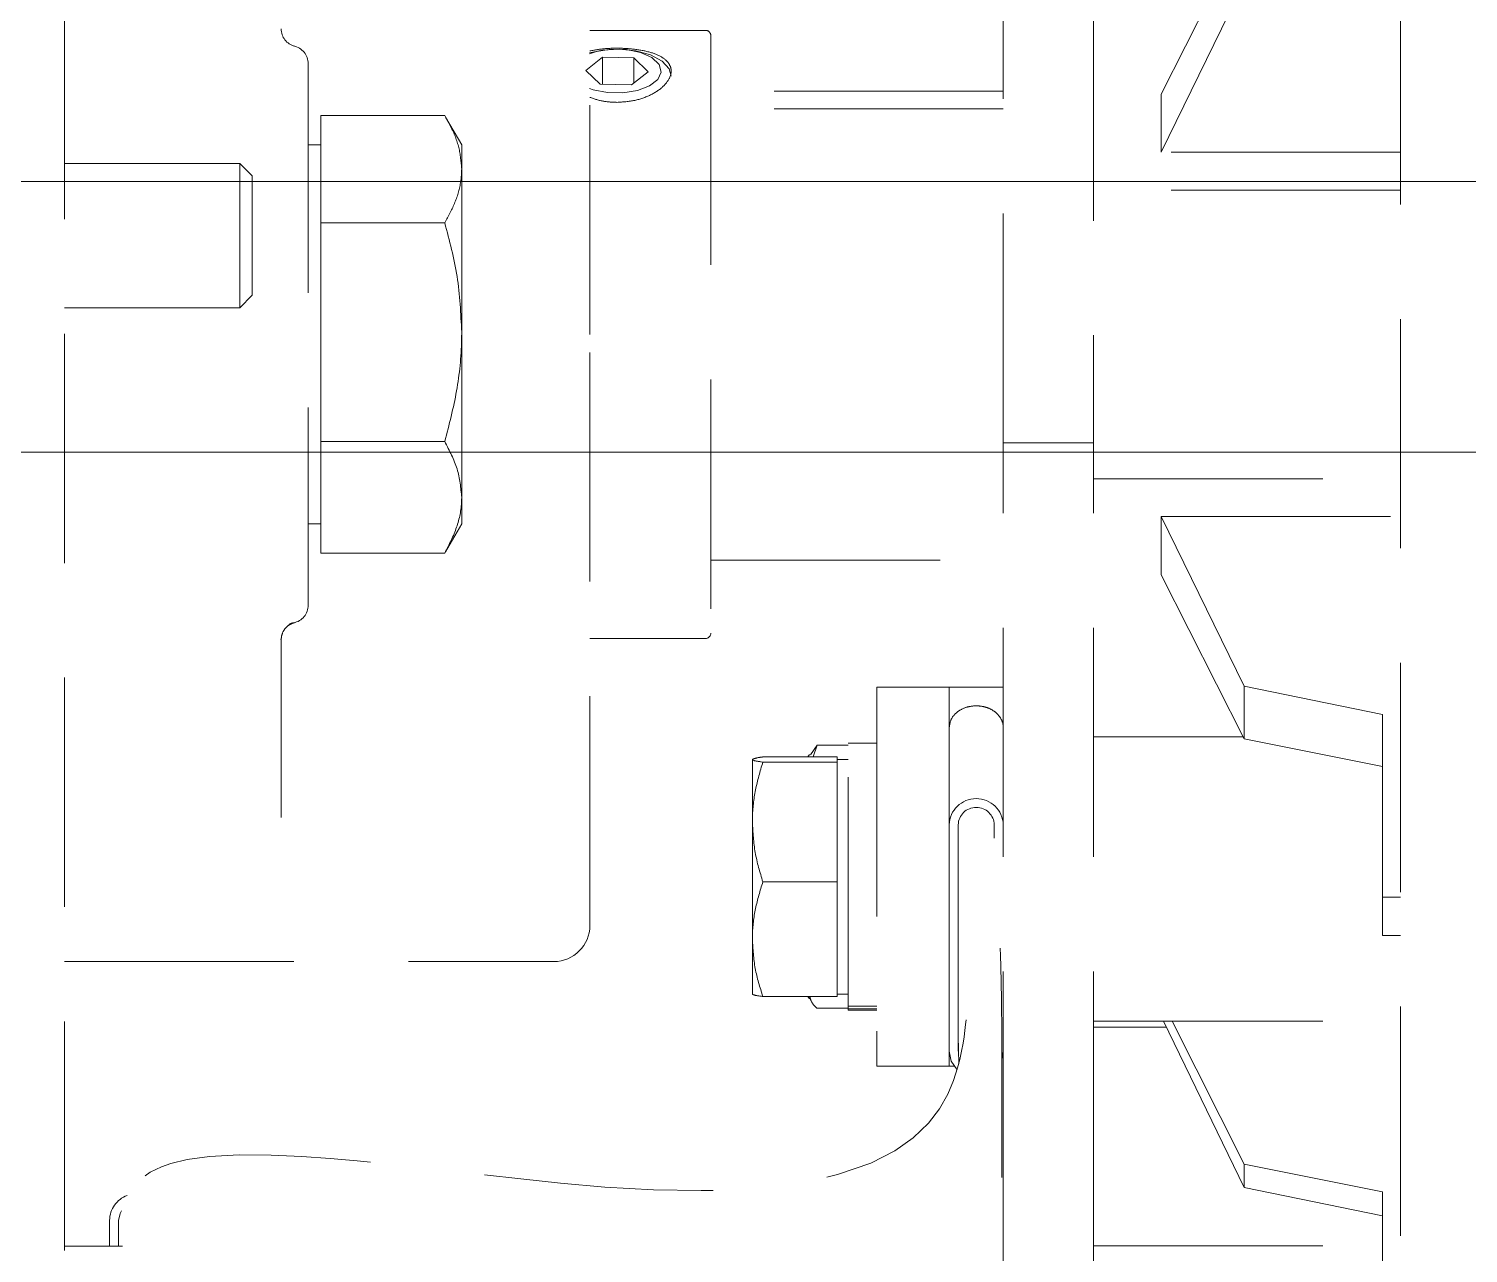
# Model space of a CAD drawing. Header units: millimetres. Extents: x 5227 to 261376, y 53707 to 123566.
# Drawn here: x 77447.3 to 77527, y 112114.1 to 112182 of the extents above; entities that cross this region are included whole.
import ezdxf

# ---------------------------------------------------------------- set-up
doc = ezdxf.new("R2010")
doc.units = ezdxf.units.MM
doc.linetypes.add('CENTERX2', pattern=[101.6, 63.5, -12.7, 12.7, -12.7])
doc.linetypes.add('HIDDEN', pattern=[9.525, 6.35, -3.175])
doc.layers.get('0').update_dxf_attribs({"lineweight": 0})
for name, color, linetype, lineweight in [('PV_DIMENTION_SECOND_ROMANS', 7, 'Continuous', 0), ('PV_EXTRA_LINE', 252, 'Continuous', 0), ('PV_STEEL_PLATE', 4, 'Continuous', 0), ('PV_TEXT_ROMANS', 7, 'Continuous', 0)]:
    doc.layers.add(name, color=color, linetype=linetype, lineweight=lineweight)
doc.layers.add('PV_GRID_LINE', color=252, linetype='CENTERX2', lineweight=0, transparency=0.5)
doc.styles.add('PV_ROMANS', font='romans.shx')

# ---------------------------------------------------------------- blocks, each defined once
blk = doc.blocks.new('*U322')
at = {"layer": 'PV_EXTRA_LINE', "linetype": 'CENTERX2', "ltscale": 10}
blk.add_line((0, -299.91), (0, -47022.65), dxfattribs=at)
at = {"layer": 'PV_TEXT_ROMANS', "color": 7, "style": 'PV_ROMANS'}
blk.add_attdef('1', (-80, 132.36), '', height=200, dxfattribs=at)
blk = doc.blocks.new('G$C42F62ED0')
at = {"layer": 'PV_STEEL_PLATE'}
blk.add_lwpolyline([(112.5, 200), (112.5, -200), (-112.5, -200), (-112.5, 200)], close=True, dxfattribs=at)
blk = doc.blocks.new('G$C513EE79C')
at = {"color": 252, "linetype": 'HIDDEN', "lineweight": 0, "ltscale": 2}
for p, q in [((-96, -530), (-96, -106.7)), ((-22, -262.48), (-22, -124.48)), ((-35.25, -180.16), (-30.664, -171.064)), ((-44, -199.48), (-44, -174.48)), ((-39, -174.48), (-39, -199.48)), ((-35.25, -183.386), (-30.664, -173.987)), ((-60.5, -176.63), (-66.9, -176.63)), ((-60.2, -176.93), (-60.2, -210.03)), ((-66.202, -178.12), (-67.131, -178.851)), ((-64.471, -178.156), (-66.202, -178.12)), ((-66.202, -179.621), (-66.202, -178.12)), ((-64.471, -178.156), (-63.669, -178.924)), ((-64.471, -179.555), (-64.471, -178.156)), ((-66.329, -179.618), (-67.131, -178.851)), ((-64.598, -179.655), (-63.669, -178.924)), ((-64.598, -179.655), (-66.329, -179.618)), ((-44, -180), (-60.2, -180)), ((-35.25, -183.386), (-35.25, -180.16)), ((-44, -180.98), (-60.2, -180.98)), ((-81.8, -184.326), (-81.8, -181.356)), ((-81.8, -181.356), (-74.938, -181.356)), ((-74, -182.98), (-74.891, -181.437)), ((-81.8, -182.98), (-82.5, -182.98)), ((-74, -184.326), (-74, -182.98)), ((-86.291, -184), (-96, -184)), ((-85.6, -184.691), (-86.291, -184)), ((-86.291, -191.221), (-86.291, -184)), ((-22, -183.386), (-35.25, -183.386)), ((-85.6, -190.665), (-85.6, -184.691)), ((-81.8, -187.295), (-81.8, -184.326)), ((-74, -184.326), (-74, -193.357)), ((-22, -185.48), (-39, -185.48)), ((-81.8, -193.357), (-81.8, -187.295)), ((-81.8, -187.295), (-74.938, -187.295)), ((-86.291, -192), (-86.291, -191.221)), ((-86.291, -192), (-85.6, -191.31)), ((-85.6, -191.31), (-85.6, -190.665)), ((-96, -192), (-86.291, -192)), ((-81.8, -199.418), (-81.8, -193.357)), ((-74, -202.511), (-74, -193.357)), ((-81.8, -199.418), (-74.938, -199.418)), ((-81.8, -202.511), (-81.8, -199.418)), ((-39, -199.48), (-44, -199.48)), ((-44, -241.48), (-44, -199.48)), ((-39, -241.48), (-39, -199.48)), ((-39, -201.48), (-22, -201.48)), ((-81.8, -205.604), (-81.8, -202.511)), ((-74, -203.98), (-74, -202.511)), ((-82.5, -203.98), (-81.8, -203.98)), ((-74.891, -205.523), (-74, -203.98)), ((-35.25, -203.574), (-30.664, -212.973)), ((-35.25, -203.574), (-22, -203.574)), ((-35.25, -206.8), (-35.25, -203.574)), ((-81.8, -205.604), (-74.938, -205.604)), ((-74.938, -205.604), (-74.888, -205.503)), ((-60.2, -205.98), (-44, -205.98)), ((-35.25, -206.8), (-30.664, -215.896)), ((-83.336, -209.454), (-83.313, -209.462)), ((-84, -210.416), (-84.01, -210.369)), ((-84, -220.249), (-84, -210.416)), ((-66.9, -210.33), (-60.5, -210.33)), ((-47, -213.032), (-51, -213.032)), ((-51, -213.032), (-51, -234.032)), ((-44, -213.032), (-47, -213.032)), ((-47, -213.032), (-47, -219.414)), ((-30.664, -212.973), (-23, -214.539)), ((-30.664, -215.896), (-30.664, -212.973)), ((-23, -214.539), (-23, -224.671)), ((-30.726, -215.773), (-39, -215.773)), ((-23, -217.427), (-30.664, -215.896)), ((-54.743, -216.761), (-54.82, -216.893)), ((-54.319, -216.241), (-54.681, -216.769)), ((-54.539, -216.893), (-54.319, -216.241)), ((-52.6, -216.241), (-54.319, -216.241)), ((-51, -216.132), (-52.6, -216.132)), ((-52.6, -230.706), (-52.6, -216.132)), ((-57.897, -217.027), (-57.9, -217.032)), ((-57.9, -217.037), (-57.9, -220.5)), ((-53.2, -216.893), (-57.319, -216.893)), ((-53.2, -217.181), (-57.319, -217.181)), ((-53.2, -216.893), (-53.2, -217.037)), ((-52.6, -217.032), (-53.2, -217.032)), ((-53.2, -217.037), (-53.2, -217.181)), ((-53.2, -217.181), (-53.2, -220.5)), ((-47, -219.414), (-47, -220.657)), ((-57.9, -220.5), (-57.9, -226.996)), ((-53.2, -220.5), (-53.2, -223.82)), ((-47, -220.657), (-47, -233.205)), ((-46.5, -220.657), (-46.5, -233.205)), ((-44.5, -221.389), (-44.5, -220.657)), ((-53.2, -223.82), (-57.319, -223.82)), ((-53.2, -223.82), (-53.2, -226.996)), ((-23, -224.671), (-22, -224.671)), ((-23, -224.671), (-23, -226.792)), ((-57.9, -230.027), (-57.9, -226.996)), ((-53.2, -226.996), (-53.2, -230.171)), ((-22, -226.792), (-23, -226.792)), ((-96, -228.23), (-68.9, -228.23)), ((-57.9, -230.032), (-57.897, -230.037)), ((-53.2, -230.171), (-57.319, -230.171)), ((-54.82, -230.171), (-54.743, -230.303)), ((-53.2, -230.032), (-52.6, -230.032)), ((-52.6, -230.823), (-54.319, -230.823)), ((-51, -230.706), (-52.6, -230.706)), ((-52.6, -230.706), (-52.6, -230.86)), ((-52.6, -230.86), (-51, -230.86)), ((-52.6, -230.932), (-52.6, -230.86)), ((-52.6, -230.932), (-51, -230.932)), ((-39, -231.532), (-22, -231.532)), ((-34.972, -231.871), (-39, -231.871)), ((-35.136, -231.532), (-30.664, -240.755)), ((-34.642, -231.532), (-30.664, -239.461)), ((-46.5, -232.342), (-46.472, -233.898)), ((-47, -233.205), (-47, -234.032)), ((-44.078, -233.666), (-44, -233.205)), ((-51, -234.032), (-47, -234.032)), ((-47, -234.032), (-46.731, -234.032)), ((-30.664, -239.461), (-23, -240.997)), ((-30.664, -240.755), (-30.664, -239.461)), ((-23, -242.328), (-30.664, -240.755)), ((-44, -251.48), (-44, -241.48)), ((-39, -241.48), (-39, -251.48)), ((-23, -240.997), (-23, -250.834)), ((-93.5, -244), (-93.5, -242.573)), ((-93, -244), (-93, -242.573)), ((-92.796, -244), (-96, -244)), ((-39, -243.98), (-23, -243.98))]:
    blk.add_line(p, q, dxfattribs=at)
at = {"color": 252, "linetype": 'HIDDEN', "lineweight": 0, "ltscale": 2, "flags": 128}
for points in [[(-62.4, -179.165), (-62.51, -178.762), (-62.901, -178.335), (-63.536, -177.99), (-64.353, -177.759), (-65.273, -177.666), (-66.206, -177.72), (-66.93, -177.874)], [(-62.957, -178.939), (-63.069, -178.518), (-63.462, -178.142), (-64.089, -177.855), (-64.874, -177.693), (-65.722, -177.675), (-66.532, -177.804), (-66.924, -177.931)], [(-66.917, -179.846), (-66.711, -179.92), (-65.926, -180.082), (-65.078, -180.1), (-64.268, -179.971), (-63.595, -179.712), (-63.139, -179.354), (-62.957, -178.939)], [(-46.063, -231.477), (-46.066, -231.455), (-46.088, -231.711), (-46.124, -232.057), (-46.173, -232.402), (-46.233, -232.747), (-46.316, -233.202), (-46.411, -233.66), (-46.531, -234.129), (-46.754, -234.821), (-47.078, -235.58), (-47.54, -236.39), (-48.144, -237.179), (-48.99, -237.995), (-50.017, -238.72), (-51.345, -239.397), (-53.192, -240.039), (-54.282, -240.306), (-55.341, -240.506), (-56.04, -240.612), (-56.98, -240.725), (-58.263, -240.835), (-59.468, -240.896), (-60.743, -240.924), (-63.381, -240.882), (-66.067, -240.727), (-68.526, -240.509), (-70.716, -240.276), (-73.071, -240.006), (-75.607, -239.711), (-77.912, -239.455), (-79.783, -239.267), (-81.286, -239.136), (-82.86, -239.027), (-84.561, -238.952), (-86.333, -238.945), (-87.966, -239.037), (-89.203, -239.207), (-90.11, -239.421), (-90.628, -239.598), (-91.256, -239.899), (-91.927, -240.393), (-92.51, -241.138), (-92.863, -242.151), (-93, -243.454), (-93, -243.454)], [(-47, -233.205), (-46.886, -233.759), (-46.565, -234.224)], [(-93, -242.573), (-92.924, -242.196), (-92.847, -242.049)]]:
    blk.add_lwpolyline(points, dxfattribs=at)
at = {"color": 252, "linetype": 'HIDDEN', "lineweight": 0, "ltscale": 2}
for centre, radius, start, end in [((-83, -176.544), 1, 180, 255.52249), ((-60.5, -176.93), 0.3, 0, 90), ((-83.5, -178.48), 1, 0, 79.2445), ((-83.5, -208.48), 1, 280.7555, 0), ((-60.5, -210.03), 0.3, 270, 0), ((-45.5, -220.7), 1.501, 1.63234, 178.36766), ((-45.5, -220.686), 1, 1.63234, 178.36766), ((-68.9, -226.23), 2, 270, 0), ((-92.018, -242.581), 1.482, 110.18001, 179.68091)]:
    blk.add_arc(centre, radius, start, end, dxfattribs=at)
for points, knots in [([(-66.9, -193.477), (-66.9, -192.146), (-66.9, -189.442), (-66.9, -185.389), (-66.9, -181.683), (-66.9, -178.387), (-66.9, -175.507), (-66.9, -172.792), (-66.9, -170.28), (-66.9, -168.013), (-66.9, -166.033), (-66.9, -164.35), (-66.9, -162.849), (-66.9, -161.658), (-66.9, -160.872), (-66.9, -160.777), (-66.9, -160.73)], [0, 0, 0, 0, 0.077637, 0.157672, 0.239953, 0.304285, 0.368608, 0.434309, 0.5, 0.565701, 0.631392, 0.695725, 0.760047, 0.842337, 0.922374, 1, 1, 1, 1]), ([(-65.4, -180.621), (-65.066, -180.599), (-64.397, -180.556), (-63.505, -180.229), (-62.82, -179.771), (-62.422, -179.238), (-62.361, -178.718), (-62.637, -178.271), (-63.216, -177.931), (-64.044, -177.709), (-65.025, -177.61), (-66.035, -177.619), (-66.618, -177.719), (-66.9, -177.767)], [0, 0, 0, 0, 0.09102, 0.182006, 0.273902, 0.366416, 0.45795, 0.548459, 0.639446, 0.731687, 0.824045, 0.915144, 1, 1, 1, 1]), ([(-66.9, -180.344), (-66.648, -180.43), (-66.178, -180.591), (-65.646, -180.611), (-65.4, -180.621)], [0, 0, 0, 0, 0.536646, 1, 1, 1, 1]), ([(-74.938, -181.356), (-74.827, -181.555), (-74.501, -182.136), (-74.099, -183.124), (-74.033, -183.923), (-74, -184.326)], [0, 0, 0, 0, 0.204808, 0.599748, 1, 1, 1, 1]), ([(-74, -184.326), (-74.011, -184.554), (-74.041, -185.168), (-74.329, -186.166), (-74.734, -186.917), (-74.938, -187.295)], [0, 0, 0, 0, 0.226985, 0.61127, 1, 1, 1, 1]), ([(-74.938, -187.295), (-74.676, -188.279), (-74.147, -190.266), (-74.049, -192.32), (-74, -193.357)], [0, 0, 0, 0, 0.495458, 1, 1, 1, 1]), ([(-74, -193.357), (-74.001, -193.5), (-74.01, -194.588), (-74.214, -196.64), (-74.695, -198.487), (-74.938, -199.418)], [0, 0, 0, 0, 0.070095, 0.530787, 1, 1, 1, 1]), ([(-66.9, -226.23), (-66.9, -226.183), (-66.9, -226.088), (-66.9, -225.301), (-66.9, -224.111), (-66.9, -222.61), (-66.9, -220.927), (-66.9, -218.946), (-66.9, -216.679), (-66.9, -214.168), (-66.9, -211.453), (-66.9, -208.573), (-66.9, -205.277), (-66.9, -201.571), (-66.9, -197.518), (-66.9, -194.814), (-66.9, -193.483)], [0, 0, 0, 0, 0.077635, 0.157672, 0.239953, 0.304285, 0.368608, 0.434309, 0.5, 0.565701, 0.631392, 0.695725, 0.760048, 0.842337, 0.922367, 1, 1, 1, 1]), ([(-74.938, -199.418), (-74.676, -199.921), (-74.147, -200.934), (-74.049, -201.982), (-74, -202.511)], [0, 0, 0, 0, 0.495458, 1, 1, 1, 1]), ([(-74, -202.511), (-74.001, -202.584), (-74.01, -203.139), (-74.214, -204.186), (-74.695, -205.128), (-74.938, -205.604)], [0, 0, 0, 0, 0.070095, 0.530787, 1, 1, 1, 1]), ([(-84.001, -210.378), (-83.986, -210.264), (-83.956, -210.039), (-83.781, -209.757), (-83.545, -209.547), (-83.358, -209.484), (-83.266, -209.452)], [0, 0, 0, 0, 0.260611, 0.513579, 0.759784, 1, 1, 1, 1]), ([(-83.56, -209.545), (-83.521, -209.526), (-83.445, -209.489), (-83.365, -209.472), (-83.325, -209.463)], [0, 0, 0, 0, 0.503035, 1, 1, 1, 1]), ([(-47, -215.292), (-46.979, -215.136), (-46.938, -214.822), (-46.624, -214.428), (-46.171, -214.157), (-45.655, -214.046), (-45.179, -214.072), (-44.764, -214.197), (-44.405, -214.417), (-44.124, -214.739), (-44.01, -215.053), (-44.002, -215.247), (-44, -215.292)], [0, 0, 0, 0, 0.124524, 0.249115, 0.369793, 0.474536, 0.563912, 0.649325, 0.741267, 0.845975, 0.964186, 1, 1, 1, 1]), ([(-57.9, -217.037), (-57.829, -216.999), (-57.738, -216.95), (-57.396, -216.903), (-57.319, -216.893)], [0, 0, 0, 0, 0.776287, 1, 1, 1, 1]), ([(-57.319, -217.181), (-57.554, -217.145), (-57.864, -217.097), (-57.893, -217.049), (-57.9, -217.037)], [0, 0, 0, 0, 0.758149, 1, 1, 1, 1]), ([(-57.9, -220.5), (-57.899, -220.422), (-57.894, -219.826), (-57.767, -218.702), (-57.47, -217.691), (-57.319, -217.181)], [0, 0, 0, 0, 0.070077, 0.530778, 1, 1, 1, 1]), ([(-57.319, -223.82), (-57.482, -223.281), (-57.809, -222.193), (-57.87, -221.068), (-57.9, -220.5)], [0, 0, 0, 0, 0.495458, 1, 1, 1, 1]), ([(-91, -254.501), (-90.967, -254.44), (-90.905, -254.328), (-90.4, -254.323), (-89.963, -254.33), (-89.479, -254.275), (-88.865, -254.165), (-88.009, -254.046), (-86.903, -253.966), (-85.615, -253.936), (-83.904, -253.964), (-81.804, -254.074), (-79.368, -254.267), (-76.979, -254.493), (-74.507, -254.746), (-71.902, -255.018), (-69.123, -255.289), (-66.374, -255.512), (-63.716, -255.645), (-61.137, -255.678), (-58.768, -255.599), (-56.877, -255.437), (-55.44, -255.243), (-54.253, -255.032), (-53.123, -254.776), (-51.399, -254.282), (-49.545, -253.489), (-47.804, -252.334), (-46.617, -251.156), (-45.792, -250.005), (-45.244, -248.974), (-44.859, -248.004), (-44.574, -247.055), (-44.321, -245.91), (-44.198, -244.714), (-44.127, -243.605), (-44.096, -242.766), (-44.084, -241.728), (-44.081, -240.694), (-44.08, -239.863), (-44.08, -239.022), (-44.08, -237.779), (-44.08, -236.461), (-44.08, -235.346), (-44.08, -234.633), (-44.081, -233.926), (-44.081, -233.055), (-44.085, -232.011), (-44.093, -231.061), (-44.107, -230.011), (-44.128, -228.882), (-44.159, -227.754), (-44.203, -226.777), (-44.257, -225.923), (-44.325, -224.963), (-44.402, -223.909), (-44.478, -222.758), (-44.492, -221.941), (-44.5, -221.52)], [0, 0, 0, 0, 0.026491, 0.048938, 0.067931, 0.084053, 0.097857, 0.112201, 0.12587, 0.14044, 0.155767, 0.176272, 0.194274, 0.210731, 0.225057, 0.241065, 0.256952, 0.271715, 0.285596, 0.299821, 0.315294, 0.330441, 0.341983, 0.352574, 0.365137, 0.379398, 0.418205, 0.457408, 0.499218, 0.531863, 0.562906, 0.590942, 0.61574, 0.645365, 0.679539, 0.699195, 0.718425, 0.732947, 0.741906, 0.745531, 0.748851, 0.755788, 0.765554, 0.77135, 0.774149, 0.776992, 0.783214, 0.790719, 0.8028, 0.81479, 0.826331, 0.845112, 0.862744, 0.882756, 0.907151, 0.935399, 0.966719, 1, 1, 1, 1]), ([(-57.9, -226.996), (-57.899, -226.92), (-57.894, -226.35), (-57.767, -225.276), (-57.47, -224.308), (-57.319, -223.82)], [0, 0, 0, 0, 0.070077, 0.530778, 1, 1, 1, 1]), ([(-57.319, -230.171), (-57.482, -229.656), (-57.809, -228.615), (-57.87, -227.539), (-57.9, -226.996)], [0, 0, 0, 0, 0.495458, 1, 1, 1, 1]), ([(-57.9, -230.027), (-57.893, -230.039), (-57.864, -230.088), (-57.554, -230.135), (-57.319, -230.171)], [0, 0, 0, 0, 0.241851, 1, 1, 1, 1]), ([(-54.319, -230.823), (-54.398, -230.747), (-54.618, -230.534), (-54.682, -230.313), (-54.723, -230.171)], [0, 0, 0, 0, 0.359578, 1, 1, 1, 1])]:
    blk.add_open_spline(points, degree=3, knots=knots, dxfattribs=at)
blk.add_open_spline([(-82.5, -178.48), (-82.5, -178.536), (-82.5, -178.647), (-82.5, -179.539), (-82.5, -180.926), (-82.5, -182.806), (-82.5, -185.093), (-82.5, -187.703), (-82.5, -190.535), (-82.5, -193.48), (-82.5, -196.425), (-82.5, -199.257), (-82.5, -201.867), (-82.5, -204.154), (-82.5, -206.034), (-82.5, -207.421), (-82.5, -208.313), (-82.5, -208.424), (-82.5, -208.48)], degree=3, dxfattribs=at)

msp = doc.modelspace()

# ---------------------------------------------------------------- block references
at = {"layer": 'PV_DIMENTION_SECOND_ROMANS', "xscale": -1}
msp.add_blockref('G$C42F62ED0', (77545.28, 112358.527), dxfattribs=at)
at = {"layer": 'PV_DIMENTION_SECOND_ROMANS'}
msp.add_blockref('G$C513EE79C', (77545.28, 112358.527), dxfattribs=at)
at = {"layer": 'PV_GRID_LINE', "linetype": 'ByBlock', "lineweight": 0, "xscale": -0.75, "yscale": 0.75, "zscale": 0.75, "rotation": 89.99999999951412}
msp.add_blockref('*U322', (53358.806, 112173.527), dxfattribs=at)

doc.saveas('drawing.dxf')
